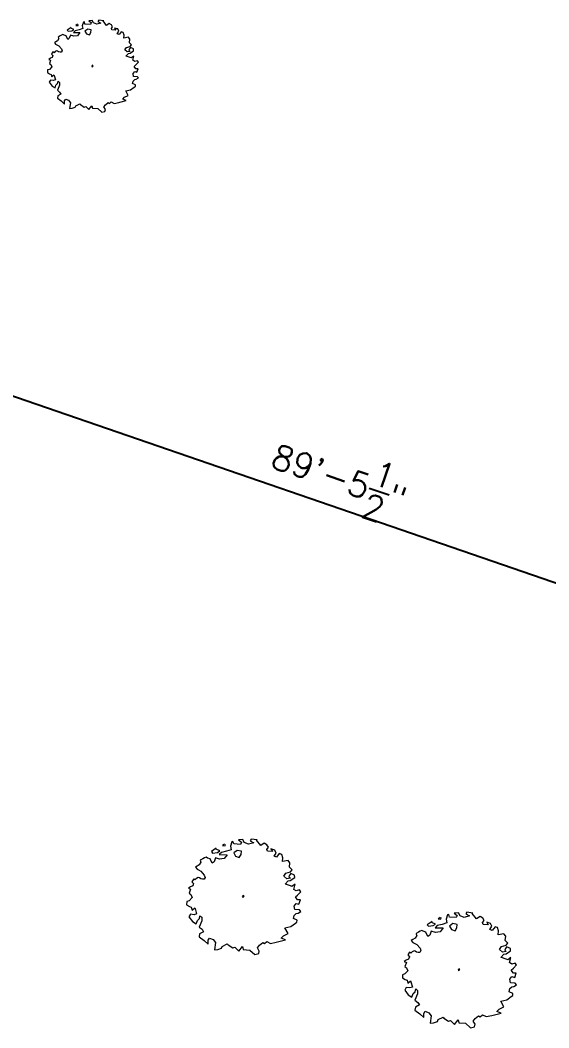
# Model space of a CAD drawing. Extents: x 2080 to 102399, y 2071 to 93424.
# Drawn here: x 80459 to 80973, y 78547 to 79527 of the extents above; entities that cross this region are included whole.
import ezdxf

# ---------------------------------------------------------------- set-up
doc = ezdxf.new("R2010")
doc.units = 0
doc.header["$LTSCALE"] = 20
doc.header["$MEASUREMENT"] = 0
doc.header["$PDMODE"] = 34
doc.header["$PDSIZE"] = 5
doc.layers.add('DIMLINE', color=254, linetype='Continuous')
doc.layers.add('Mango tree', color=96, linetype='Continuous', lineweight=5)
doc.layers.add('sappotta', color=114, linetype='Continuous', lineweight=5)
doc.styles.add('STYLE1', font='romans.shx')
doc.dimstyles.get("Standard").update_dxf_attribs({"dimtxt": 24, "dimasz": 12, "dimexe": 0.18, "dimexo": 0.0625, "dimgap": 0, "dimtad": 1, "dimzin": 1, "dimdsep": 46, "dimlunit": 4, "dimtxsty": 'STYLE1', "dimblk": 'BLK', "dimcen": 0, "dimse1": 1, "dimse2": 1, "dimclrt": 3, "dimazin": 0, "dimtfac": 1, "dimtix": 1, "dimtmove": 2, "dimatfit": 3, "dimldrblk": 'BLK', "dimfxl": 1, "dimtolj": 1, "dimtzin": 0, "dimarcsym": 0})

# ---------------------------------------------------------------- blocks, each defined once
blk = doc.blocks.new('NEEM')
at = {"layer": 'sappotta', "linetype": 'Continuous'}
for p, q in [((-0.359, 1.043), (-0.396, 1.016)), ((-0.396, 1.016), (-0.345, 1.011)), ((-0.345, 1.011), (-0.34, 1.039)), ((-0.213, 1.092), (-0.242, 1.007)), ((-0.242, 1.007), (-0.23, 0.935)), ((-0.191, 1.099), (-0.213, 1.092)), ((-0.177, 1.048), (-0.191, 1.099)), ((-0.043, 1.039), (-0.177, 1.048)), ((0.003, 1.132), (-0.083, 1.127)), ((-0.083, 1.127), (-0.023, 1.083)), ((-0.023, 1.083), (-0.043, 1.039)), ((0.03, 1.077), (0.003, 1.132)), ((0.114, 1.043), (0.03, 1.077)), ((0.216, 1.072), (0.114, 1.043)), ((0.162, 1.144), (0.142, 1.112)), ((0.142, 1.112), (0.216, 1.072)), ((0.283, 1.13), (0.162, 1.144)), ((0.267, 1.123), (0.283, 1.13)), ((0.351, 1.016), (0.267, 1.123)), ((0.421, 1.063), (0.351, 1.016)), ((0.473, 1.03), (0.421, 1.063)), ((0.501, 0.982), (0.473, 1.03)), ((-0.717, 0.789), (-0.749, 0.774)), ((-0.689, 0.772), (-0.717, 0.789)), ((-0.517, 0.963), (-0.614, 0.901)), ((-0.614, 0.901), (-0.589, 0.87)), ((-0.589, 0.87), (-0.494, 0.884)), ((-0.521, 0.945), (-0.521, 0.945)), ((-0.449, 0.913), (-0.521, 0.945)), ((-0.494, 0.884), (-0.449, 0.913)), ((-0.415, 0.884), (-0.459, 0.839)), ((-0.459, 0.839), (-0.303, 0.837)), ((-0.32, 0.906), (-0.415, 0.884)), ((-0.303, 0.837), (-0.361, 0.762)), ((-0.23, 0.935), (-0.32, 0.906)), ((-0.108, 0.922), (-0.177, 0.872)), ((-0.177, 0.872), (-0.139, 0.809)), ((-0.139, 0.809), (-0.067, 0.78)), ((-0.027, 0.908), (-0.108, 0.922)), ((-0.067, 0.78), (-0.034, 0.839)), ((-0.034, 0.839), (-0.027, 0.908)), ((0.472, 0.942), (0.501, 0.982)), ((0.483, 0.908), (0.472, 0.942)), ((0.581, 0.9), (0.483, 0.908)), ((0.551, 0.95), (0.581, 0.9)), ((0.627, 0.928), (0.551, 0.95)), ((0.616, 0.806), (0.654, 0.87)), ((0.66, 0.788), (0.616, 0.806)), ((0.654, 0.87), (0.627, 0.928)), ((0.715, 0.86), (0.66, 0.788)), ((0.762, 0.844), (0.715, 0.86)), ((0.783, 0.779), (0.762, 0.844)), ((-0.892, 0.613), (-0.923, 0.594)), ((-0.923, 0.594), (-0.895, 0.555)), ((-0.85, 0.638), (-0.892, 0.613)), ((-0.818, 0.692), (-0.85, 0.638)), ((-0.783, 0.757), (-0.83, 0.729)), ((-0.83, 0.729), (-0.826, 0.714)), ((-0.826, 0.714), (-0.818, 0.692)), ((-0.749, 0.774), (-0.783, 0.757)), ((-0.638, 0.758), (-0.689, 0.772)), ((-0.598, 0.672), (-0.638, 0.758)), ((-0.562, 0.699), (-0.598, 0.672)), ((-0.533, 0.776), (-0.562, 0.699)), ((-0.452, 0.75), (-0.533, 0.776)), ((-0.361, 0.762), (-0.452, 0.75)), ((0.776, 0.704), (0.783, 0.779)), ((0.888, 0.723), (0.776, 0.704)), ((0.924, 0.679), (0.888, 0.723)), ((0.913, 0.591), (0.924, 0.679)), ((-0.895, 0.555), (-0.868, 0.54)), ((-0.868, 0.54), (-0.818, 0.517)), ((-0.818, 0.517), (-0.752, 0.44)), ((-0.735, 0.394), (-0.757, 0.361)), ((-0.752, 0.44), (-0.735, 0.394)), ((0.804, 0.415), (0.84, 0.475)), ((0.86, 0.367), (0.804, 0.415)), ((0.84, 0.475), (0.934, 0.5)), ((0.917, 0.437), (0.904, 0.404)), ((0.904, 0.404), (0.933, 0.378)), ((0.964, 0.541), (0.913, 0.591)), ((0.942, 0.471), (0.917, 0.437)), ((0.934, 0.5), (0.964, 0.541)), ((1.014, 0.439), (0.942, 0.471)), ((1.018, 0.389), (1.014, 0.439)), ((-1.023, 0.208), (-1.062, 0.182)), ((-0.978, 0.229), (-1.023, 0.208)), ((-0.96, 0.366), (-0.994, 0.31)), ((-0.994, 0.31), (-0.961, 0.275)), ((-0.961, 0.275), (-0.978, 0.229)), ((-0.935, 0.345), (-0.96, 0.366)), ((-0.908, 0.372), (-0.935, 0.345)), ((-0.87, 0.389), (-0.908, 0.372)), ((-0.846, 0.386), (-0.87, 0.389)), ((-0.821, 0.367), (-0.846, 0.386)), ((-0.788, 0.359), (-0.821, 0.367)), ((-0.757, 0.361), (-0.788, 0.359)), ((0.829, 0.259), (0.888, 0.326)), ((0.838, 0.262), (0.829, 0.259)), ((0.931, 0.228), (0.838, 0.262)), ((0.933, 0.378), (0.86, 0.367)), ((0.888, 0.326), (0.93, 0.332)), ((0.93, 0.332), (1.018, 0.389)), ((0.962, 0.217), (0.931, 0.228)), ((1.025, 0.259), (0.962, 0.217)), ((0.996, 0.16), (1.025, 0.259)), ((-1.062, 0.182), (-1.02, 0.162)), ((-1.02, 0.162), (-1.049, 0.084)), ((-1.049, 0.084), (-1.017, 0.059)), ((-1.017, 0.059), (-0.991, -0.002)), ((0.02, 0.041), (-0.009, 0.024)), ((-0.009, 0.024), (0, 0)), ((0, 0), (0.014, 0.011)), ((0.014, 0.011), (0.027, 0.031)), ((1.046, 0.129), (0.996, 0.16)), ((1.029, 0.011), (1.074, 0.049)), ((1.074, -0.047), (1.029, 0.011)), ((1.109, 0.149), (1.046, 0.129)), ((1.074, 0.049), (1.137, 0.114)), ((1.137, 0.114), (1.109, 0.149)), ((-1.097, -0.077), (-1.098, -0.14)), ((-1.098, -0.14), (-1.044, -0.173)), ((-1.048, -0.062), (-1.097, -0.077)), ((-0.991, -0.002), (-1.048, -0.062)), ((-1.044, -0.173), (-1.007, -0.185)), ((-1.007, -0.185), (-0.992, -0.244)), ((1.007, -0.166), (1.046, -0.114)), ((1.016, -0.234), (1.007, -0.166)), ((1.046, -0.114), (1.1, -0.129)), ((1.129, -0.047), (1.074, -0.047)), ((1.1, -0.129), (1.129, -0.047)), ((-1.025, -0.325), (-1.052, -0.378)), ((-1.052, -0.378), (-0.982, -0.471)), ((-0.953, -0.336), (-1.025, -0.325)), ((-0.992, -0.244), (-0.937, -0.198)), ((-0.902, -0.318), (-0.953, -0.336)), ((-0.937, -0.198), (-0.93, -0.213)), ((-0.93, -0.213), (-0.902, -0.318)), ((-0.848, -0.411), (-0.837, -0.355)), ((-0.837, -0.355), (-0.803, -0.383)), ((-0.803, -0.383), (-0.803, -0.452)), ((0.992, -0.411), (1.004, -0.349)), ((1.004, -0.349), (1.045, -0.311)), ((1.11, -0.243), (1.016, -0.234)), ((1.045, -0.311), (1.083, -0.306)), ((1.083, -0.306), (1.137, -0.273)), ((1.137, -0.273), (1.11, -0.243)), ((-0.982, -0.471), (-0.91, -0.516)), ((-0.91, -0.516), (-0.888, -0.446)), ((-0.888, -0.446), (-0.848, -0.411)), ((-0.803, -0.452), (-0.853, -0.576)), ((-0.853, -0.576), (-0.797, -0.619)), ((0.826, -0.591), (0.943, -0.565)), ((0.943, -0.565), (1.032, -0.503)), ((1.066, -0.443), (0.992, -0.411)), ((1.032, -0.503), (1.061, -0.484)), ((1.061, -0.484), (1.066, -0.443)), ((-0.844, -0.71), (-0.852, -0.77)), ((-0.852, -0.77), (-0.758, -0.838)), ((-0.766, -0.668), (-0.844, -0.71)), ((-0.797, -0.619), (-0.766, -0.668)), ((0.751, -0.797), (0.797, -0.747)), ((0.797, -0.747), (0.887, -0.704)), ((0.887, -0.704), (0.826, -0.591)), ((-0.758, -0.838), (-0.675, -0.912)), ((-0.676, -0.836), (-0.649, -0.791)), ((-0.675, -0.912), (-0.676, -0.836)), ((-0.649, -0.791), (-0.582, -0.82)), ((-0.582, -0.82), (-0.534, -0.881)), ((-0.534, -0.881), (-0.554, -1.025)), ((-0.413, -0.988), (-0.401, -0.955)), ((-0.401, -0.955), (-0.302, -0.907)), ((-0.302, -0.907), (-0.286, -0.926)), ((-0.286, -0.926), (-0.197, -0.986)), ((-0.197, -0.986), (-0.157, -0.969)), ((-0.157, -0.969), (-0.078, -1.049)), ((-0.078, -1.049), (-0.006, -0.96)), ((-0.006, -0.96), (0.006, -1.017)), ((0.287, -0.982), (0.327, -0.932)), ((0.324, -1.046), (0.287, -0.982)), ((0.327, -0.932), (0.391, -0.879)), ((0.391, -0.879), (0.423, -0.897)), ((0.423, -0.897), (0.47, -0.86)), ((0.47, -0.86), (0.543, -0.896)), ((0.543, -0.896), (0.652, -0.871)), ((0.652, -0.871), (0.68, -0.867)), ((0.68, -0.867), (0.834, -0.828)), ((0.834, -0.828), (0.751, -0.797)), ((-0.554, -1.025), (-0.486, -1.015)), ((-0.486, -1.015), (-0.413, -0.988)), ((0.006, -1.017), (0.139, -1.026)), ((0.139, -1.026), (0.236, -1.115)), ((0.236, -1.115), (0.314, -1.096)), ((0.314, -1.096), (0.324, -1.046))]:
    blk.add_line(p, q, dxfattribs=at)
blk = doc.blocks.new('BLK')
for q in [(0, 2), (-2, 0), (0, -2), (2, 0)]:
    blk.add_line((0, 0), q)
blk.add_circle((0, 0), 1)
blk = doc.blocks.new('*D193')
at = {"layer": 'Defpoints', "color": 0, "ltscale": 0.5, "transparency": 16777216}
for p in [(80252.36, 79230.06), (81267.46, 78880.83), (81267.46, 78880.83)]:
    blk.add_point(p, dxfattribs=at)
at = {"layer": 'DIMLINE', "color": 0, "lineweight": -2, "ltscale": 0.5, "transparency": 16777216}
blk.add_line((80263.7, 79226.16), (81256.11, 78884.74), dxfattribs=at)
at = {"layer": 'DIMLINE', "color": 0, "lineweight": -2, "ltscale": 0.5, "transparency": 16777216, "xscale": 12, "yscale": 12, "zscale": 12}
for p, rotation in [((80252.36, 79230.06), 161.0152250774743), ((81267.46, 78880.83), 341.0152250774743)]:
    blk.add_blockref('BLK', p, dxfattribs=dict(at, rotation=rotation))
at = {"layer": 'DIMLINE', "color": 3, "ltscale": 0.5, "transparency": 16777216, "insert": (80769.01, 79081.92), "char_height": 24, "attachment_point": 5, "rotation": 341.01523, "style": 'STYLE1'}
blk.add_mtext('\\A1;89\'-5{\\H1.000000x;\\S1/2;}"', dxfattribs=at)

msp = doc.modelspace()

# ---------------------------------------------------------------- block references
at = {"layer": 'Mango tree', "linetype": 'Continuous'}
for p, xscale, yscale, zscale in [((80528.761, 79481.468), 39.66699461276585, 39.66699461276585, 39.66699461276585), ((80675.319, 78673.668), 49.73619491429417, 49.73619491429417, 49.73619491429417), ((80885.239, 78602.437), 49.73619491429417, 49.73619491429417, 49.73619491429417)]:
    msp.add_blockref('NEEM', p, dxfattribs=dict(at, xscale=xscale, yscale=yscale, zscale=zscale))

# ---------------------------------------------------------------- dimensions: what is measured, and where the dimension line sits
at = {"layer": 'DIMLINE', "ltscale": 0.5}
dim = msp.add_aligned_dim(p1=(80252.355, 79230.059), p2=(81267.456, 78880.834), distance=0, dimstyle='Standard', override={"dimfxl": 0.25, "dimarcsym": 1}, dxfattribs=at)
dim.commit()
dim.dimension.update_dxf_attribs({"geometry": '*D193', "text_midpoint": (80769.014, 79081.924)})

doc.saveas('drawing.dxf')
